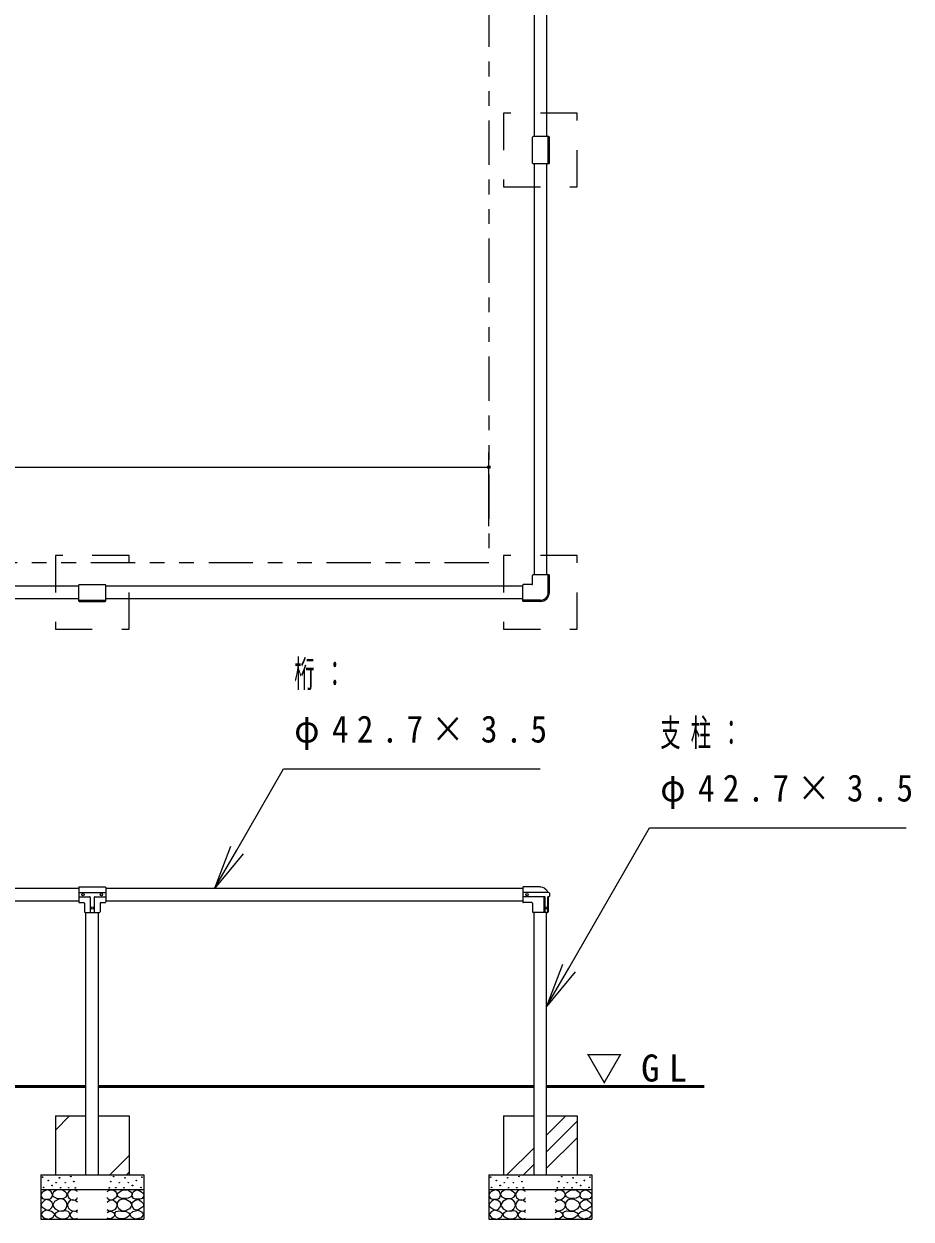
# Model space of a CAD drawing. Units: millimetres at full size, sheet at 1:50; details may follow other scales. Extents: x -20075 to 825, y -773 to 14073.
# Drawn here: x -11677 to -8667, y 1850 to 5903 of the extents above; entities that cross this region are included whole.
import ezdxf

# ---------------------------------------------------------------- set-up
doc = ezdxf.new("R2010")
doc.units = ezdxf.units.MM
doc.header["$LTSCALE"] = 50
doc.linetypes.add('USER1', pattern=[4.5, 2.5, -2])
doc.linetypes.add('USER3', pattern=[8, 3, -1, 1, -1, 1, -1])
doc.layers.add('線', color=2, linetype='Continuous', lineweight=25)
doc.layers.add('補助', color=2, linetype='Continuous', lineweight=13)
doc.styles.add('ＭＳ ゴシック', font='')
doc.styles.get('ＭＳ ゴシック').set_extended_font_data('MS Gothic')

# ---------------------------------------------------------------- blocks, each defined once
blk = doc.blocks.new('dimension_origin')
at = {"color": 0, "linetype": 'Continuous', "lineweight": -2}
blk.add_circle((0, 0), 1.25, dxfattribs=at)

msp = doc.modelspace()

# ---------------------------------------------------------------- linework, layer by layer
at = {"layer": '線', "color": 7}
for p, q in [((-9946.35, 6915), (-9946.35, 5521)), ((-9903.65, 6915), (-9903.65, 5521)), ((-9951.5, 5431), (-9951.5, 5519)), ((-9896.5, 5521), (-9949.5, 5521)), ((-9898.5, 5431), (-9898.5, 5519)), ((-9896.5, 5429), (-9949.5, 5429)), ((-9946.35, 5429), (-9946.35, 4035)), ((-9903.65, 5429), (-9903.65, 4035)), ((-9951.5, 4003.5), (-9951.5, 4033)), ((-9896.5, 4035), (-9949.5, 4035)), ((-11491, 3996.35), (-12885, 3996.35)), ((-11491, 3946.5), (-11491, 3999.5)), ((-11489, 4001.5), (-11401, 4001.5)), ((-11399, 3946.5), (-11399, 3999.5)), ((-9985, 3996.35), (-11399, 3996.35)), ((-9985, 3946.5), (-9985, 3999.5)), ((-9953.5, 4001.5), (-9983, 4001.5)), ((-11491, 3953.65), (-12885, 3953.65)), ((-11489, 3948.5), (-11401, 3948.5)), ((-9985, 3953.65), (-11399, 3953.65)), ((-11491, 2971.35), (-12885, 2971.35)), ((-11491, 2974.5), (-11491, 2925.5)), ((-11489, 2976.5), (-11401, 2976.5)), ((-11399, 2974.5), (-11399, 2925.5)), ((-9985, 2971.35), (-11399, 2971.35)), ((-9985, 2974.5), (-9985, 2925.5)), ((-9925, 2976.5), (-9983, 2976.5)), ((-11491, 2928.65), (-12885, 2928.65)), ((-11489, 2923.5), (-11473.5, 2923.5)), ((-11471.5, 2921.5), (-11471.5, 2892)), ((-11418.5, 2921.5), (-11418.5, 2892)), ((-11416.5, 2923.5), (-11401, 2923.5)), ((-9985, 2928.65), (-11399, 2928.65)), ((-9953.5, 2923.5), (-9983, 2923.5)), ((-9951.5, 2921.5), (-9951.5, 2892)), ((-9898.5, 2943), (-9898.5, 2892)), ((-9894.5, 2955), (-9894.5, 2945)), ((-11469.5, 2890), (-11420.5, 2890)), ((-11466.35, 2000), (-11466.35, 2890)), ((-11423.65, 2000), (-11423.65, 2890)), ((-9900.5, 2890), (-9949.5, 2890)), ((-9946.35, 2000), (-9946.35, 2890)), ((-9903.65, 2000), (-9903.65, 2890)), ((-11570, 2200), (-11466.35, 2200)), ((-11570, 2200), (-11570, 2000)), ((-11423.65, 2200), (-11320, 2200)), ((-11320, 2200), (-11320, 2000)), ((-10050, 2200), (-9946.35, 2200)), ((-10050, 2200), (-10050, 2000)), ((-9903.65, 2200), (-9800, 2200)), ((-9800, 2200), (-9800, 2000)), ((-11620, 2000), (-11270, 2000)), ((-11620, 2000), (-11620, 1850)), ((-11466.35, 2000), (-11423.65, 2000)), ((-11270, 2000), (-11270, 1850)), ((-10100, 2000), (-9750, 2000)), ((-10100, 2000), (-10100, 1850)), ((-9946.35, 2000), (-9903.65, 2000)), ((-9750, 2000), (-9750, 1850)), ((-11620, 1950), (-11270, 1950)), ((-10100, 1950), (-9750, 1950)), ((-11620, 1850), (-11270, 1850)), ((-10100, 1850), (-9750, 1850))]:
    msp.add_line(p, q, dxfattribs=at)
at = {"layer": '線'}
for p, q in [((-9894.5, 5431), (-9894.5, 5519)), ((-9898.5, 3975), (-9898.5, 4035)), ((-9894.5, 3975), (-9894.5, 4033)), ((-11489, 3944.5), (-11401, 3944.5)), ((-9925, 3948.5), (-9985, 3948.5)), ((-9925, 3944.5), (-9983, 3944.5)), ((-11491, 2957), (-11399, 2957)), ((-11491, 2943), (-11454, 2943)), ((-11452, 2941), (-11452, 2890)), ((-11438, 2941), (-11438, 2890)), ((-11436, 2943), (-11399, 2943)), ((-9896.5, 2957), (-9985, 2957)), ((-9908.96, 2943), (-9985, 2943)), ((-9911.88, 2890), (-9911.88, 2943)), ((-9908.96, 2892), (-9908.96, 2943)), ((-9899.63, 2892), (-9899.63, 2943)), ((-9896.5, 2943), (-9899.63, 2943))]:
    msp.add_line(p, q, dxfattribs=at)
at = {"layer": '線', "color": 7, "lineweight": 50}
for p, q in [((-12923.65, 2300), (-11466.35, 2300)), ((-11423.65, 2300), (-9946.35, 2300)), ((-9903.65, 2300), (-9369.75, 2300))]:
    msp.add_line(p, q, dxfattribs=at)
at = {"layer": '線', "color": 7, "lineweight": 13}
for p, q in [((-11570, 2152.05), (-11522.05, 2200)), ((-9903.65, 2134.6), (-9838.25, 2200)), ((-9903.65, 2078.48), (-9800, 2182.13)), ((-9903.65, 2022.35), (-9800, 2126)), ((-10038.25, 2000), (-9946.35, 2091.9)), ((-11385.29, 2000), (-11320, 2065.29)), ((-9982.13, 2000), (-9946.35, 2035.78)), ((-11329.17, 2000), (-11320, 2009.17))]:
    msp.add_line(p, q, dxfattribs=at)
at = {"layer": '線', "linetype": 'USER3', "lineweight": 13}
msp.add_lwpolyline([(-17749.97, 11975), (-10100.02, 11975), (-10100.02, 4075), (-17749.97, 4075)], close=True, dxfattribs=at)
at = {"layer": '線', "color": 4, "linetype": 'USER1', "lineweight": 13}
for points in [[(-10050, 5350), (-9800, 5350), (-9800, 5600), (-10050, 5600)], [(-11570, 3850), (-11320, 3850), (-11320, 4100), (-11570, 4100)], [(-10050, 3850), (-9800, 3850), (-9800, 4100), (-10050, 4100)]]:
    msp.add_lwpolyline(points, close=True, dxfattribs=at)
at = {"layer": '線', "color": 7}
msp.add_lwpolyline([(-9925, 2976.5), (-9918.21, 2975.62), (-9911.88, 2973.02), (-9904.07, 2966.25), (-9899.44, 2957)], dxfattribs=at)
at = {"layer": '線', "lineweight": 13}
for points in [[(-11597.55, 1949.4), (-11604.01, 1946.86), (-11610.23, 1943.38), (-11616.08, 1939.34), (-11619.73, 1933.88), (-11618.72, 1926.29), (-11613.71, 1919.94), (-11606.85, 1917.35), (-11599.14, 1917.08), (-11591.52, 1917.69), (-11585.19, 1920.25), (-11581.44, 1925.54), (-11580.12, 1931.98), (-11580.97, 1937.18), (-11583.93, 1942.11), (-11590.09, 1946.94)], [(-11558.13, 1949.49), (-11563.03, 1948.88), (-11568.67, 1946.79), (-11576.64, 1941), (-11580.29, 1934.09), (-11579.42, 1930.12), (-11575.7, 1925.71), (-11566.21, 1920.93), (-11556.24, 1919.49), (-11548.88, 1919.32), (-11541.37, 1920.84), (-11533.77, 1925.46), (-11530.02, 1931.65), (-11530.99, 1936.31), (-11535.69, 1941.65), (-11546.36, 1947.86)], [(-11331.87, 1949.49), (-11326.97, 1948.88), (-11321.33, 1946.79), (-11313.36, 1941), (-11309.71, 1934.09), (-11310.58, 1930.12), (-11314.3, 1925.71), (-11323.79, 1920.93), (-11333.76, 1919.49), (-11341.12, 1919.32), (-11348.63, 1920.84), (-11356.23, 1925.46), (-11359.98, 1931.65), (-11359.01, 1936.31), (-11354.31, 1941.65), (-11343.64, 1947.86)], [(-11292.45, 1949.4), (-11285.99, 1946.86), (-11279.77, 1943.38), (-11273.92, 1939.34), (-11270.27, 1933.88), (-11271.28, 1926.29), (-11276.29, 1919.94), (-11283.15, 1917.35), (-11290.86, 1917.08), (-11298.48, 1917.69), (-11304.81, 1920.25), (-11308.56, 1925.54), (-11309.88, 1931.98), (-11309.03, 1937.18), (-11306.07, 1942.11), (-11299.91, 1946.94)], [(-10077.55, 1949.4), (-10084.01, 1946.86), (-10090.23, 1943.38), (-10096.08, 1939.34), (-10099.73, 1933.88), (-10098.72, 1926.29), (-10093.71, 1919.94), (-10086.85, 1917.35), (-10079.14, 1917.08), (-10071.52, 1917.69), (-10065.19, 1920.25), (-10061.44, 1925.54), (-10060.12, 1931.98), (-10060.97, 1937.18), (-10063.93, 1942.11), (-10070.09, 1946.94)], [(-10038.13, 1949.49), (-10043.03, 1948.88), (-10048.67, 1946.79), (-10056.64, 1941), (-10060.29, 1934.09), (-10059.42, 1930.12), (-10055.7, 1925.71), (-10046.21, 1920.93), (-10036.24, 1919.49), (-10028.88, 1919.32), (-10021.37, 1920.84), (-10013.77, 1925.46), (-10010.02, 1931.65), (-10010.99, 1936.31), (-10015.69, 1941.65), (-10026.36, 1947.86)], [(-9811.87, 1949.49), (-9806.97, 1948.88), (-9801.33, 1946.79), (-9793.36, 1941), (-9789.71, 1934.09), (-9790.58, 1930.12), (-9794.3, 1925.71), (-9803.79, 1920.93), (-9813.76, 1919.49), (-9821.12, 1919.32), (-9828.63, 1920.84), (-9836.23, 1925.46), (-9839.98, 1931.65), (-9839.01, 1936.31), (-9834.31, 1941.65), (-9823.64, 1947.86)], [(-9772.45, 1949.4), (-9765.99, 1946.86), (-9759.77, 1943.38), (-9753.92, 1939.34), (-9750.27, 1933.88), (-9751.28, 1926.29), (-9756.29, 1919.94), (-9763.15, 1917.35), (-9770.86, 1917.08), (-9778.48, 1917.69), (-9784.81, 1920.25), (-9788.56, 1925.54), (-9789.88, 1931.98), (-9789.03, 1937.18), (-9786.07, 1942.11), (-9779.91, 1946.94)], [(-11600.09, 1916.45), (-11605.41, 1913.66), (-11610.86, 1909.48), (-11617.31, 1902.66), (-11619.73, 1895.85), (-11616.1, 1891.03), (-11609.59, 1886.67), (-11602.95, 1882.38), (-11596.28, 1880.33), (-11588.64, 1882.78), (-11582.34, 1889.2), (-11579.24, 1897.48), (-11580.76, 1905.99), (-11588.92, 1913.24)], [(-11570.83, 1885.16), (-11558.24, 1878.31), (-11544.88, 1877.32), (-11534.6, 1884.78), (-11529.75, 1896.52), (-11532.03, 1907.29), (-11538.94, 1915.44), (-11547.76, 1918.87), (-11558.94, 1917.6), (-11572.69, 1909.54), (-11578.67, 1898.68), (-11576.03, 1891.48)], [(-11319.17, 1885.16), (-11331.76, 1878.31), (-11345.12, 1877.32), (-11355.4, 1884.78), (-11360.25, 1896.52), (-11357.97, 1907.29), (-11351.06, 1915.44), (-11342.24, 1918.87), (-11331.06, 1917.6), (-11317.31, 1909.54), (-11311.33, 1898.68), (-11313.97, 1891.48)], [(-11289.91, 1916.45), (-11284.58, 1913.66), (-11279.14, 1909.48), (-11272.69, 1902.66), (-11270.27, 1895.85), (-11273.9, 1891.03), (-11280.41, 1886.67), (-11287.05, 1882.38), (-11293.72, 1880.33), (-11301.36, 1882.78), (-11307.66, 1889.2), (-11310.76, 1897.48), (-11309.24, 1905.99), (-11301.08, 1913.24)], [(-10080.09, 1916.45), (-10085.42, 1913.66), (-10090.86, 1909.48), (-10097.31, 1902.66), (-10099.73, 1895.85), (-10096.1, 1891.03), (-10089.59, 1886.67), (-10082.95, 1882.38), (-10076.28, 1880.33), (-10068.64, 1882.78), (-10062.34, 1889.2), (-10059.24, 1897.48), (-10060.76, 1905.99), (-10068.92, 1913.24)], [(-10050.83, 1885.16), (-10038.24, 1878.31), (-10024.88, 1877.32), (-10014.6, 1884.78), (-10009.75, 1896.52), (-10012.03, 1907.29), (-10018.94, 1915.44), (-10027.76, 1918.87), (-10038.94, 1917.6), (-10052.69, 1909.54), (-10058.67, 1898.68), (-10056.03, 1891.48)], [(-9799.17, 1885.16), (-9811.76, 1878.31), (-9825.12, 1877.32), (-9835.4, 1884.78), (-9840.25, 1896.52), (-9837.97, 1907.29), (-9831.06, 1915.44), (-9822.24, 1918.87), (-9811.06, 1917.6), (-9797.31, 1909.54), (-9791.33, 1898.68), (-9793.97, 1891.48)], [(-9769.91, 1916.45), (-9764.58, 1913.66), (-9759.14, 1909.48), (-9752.69, 1902.66), (-9750.27, 1895.85), (-9753.9, 1891.03), (-9760.41, 1886.67), (-9767.05, 1882.38), (-9773.72, 1880.33), (-9781.36, 1882.78), (-9787.66, 1889.2), (-9790.76, 1897.48), (-9789.24, 1905.99), (-9781.08, 1913.24)], [(-11600.91, 1880.52), (-11612.22, 1874.5), (-11619.04, 1865.68), (-11610.55, 1854.41), (-11592.11, 1850.3), (-11577.76, 1856.41), (-11572.34, 1866.78), (-11583.12, 1875.89)], [(-11543.8, 1876.37), (-11551.34, 1877), (-11559.48, 1875.56), (-11568.41, 1871.5), (-11572.72, 1866.1), (-11570.04, 1861.42), (-11564.07, 1856.91), (-11557.6, 1853.07), (-11550.29, 1850.69), (-11538.44, 1850.93), (-11528.12, 1855.02), (-11523.42, 1859.83), (-11521.37, 1865.56), (-11522.43, 1870.71), (-11526.5, 1875.29), (-11534.9, 1877.83)], [(-11346.2, 1876.37), (-11338.66, 1877), (-11330.52, 1875.56), (-11321.59, 1871.5), (-11317.28, 1866.1), (-11319.96, 1861.42), (-11325.93, 1856.91), (-11332.4, 1853.07), (-11339.71, 1850.69), (-11351.56, 1850.93), (-11361.88, 1855.02), (-11366.58, 1859.83), (-11368.63, 1865.56), (-11367.57, 1870.71), (-11363.5, 1875.29), (-11355.1, 1877.83)], [(-11289.09, 1880.52), (-11277.78, 1874.5), (-11270.96, 1865.68), (-11279.45, 1854.41), (-11297.89, 1850.3), (-11312.24, 1856.41), (-11317.66, 1866.78), (-11306.88, 1875.89)], [(-10080.91, 1880.52), (-10092.22, 1874.5), (-10099.04, 1865.68), (-10090.55, 1854.41), (-10072.11, 1850.3), (-10057.76, 1856.41), (-10052.34, 1866.78), (-10063.12, 1875.89)], [(-10023.8, 1876.37), (-10031.34, 1877), (-10039.48, 1875.56), (-10048.41, 1871.5), (-10052.72, 1866.1), (-10050.04, 1861.42), (-10044.07, 1856.91), (-10037.6, 1853.07), (-10030.29, 1850.69), (-10018.44, 1850.93), (-10008.12, 1855.02), (-10003.42, 1859.83), (-10001.37, 1865.56), (-10002.43, 1870.71), (-10006.5, 1875.29), (-10014.9, 1877.83)], [(-9826.2, 1876.37), (-9818.66, 1877), (-9810.52, 1875.56), (-9801.59, 1871.5), (-9797.28, 1866.1), (-9799.96, 1861.42), (-9805.93, 1856.91), (-9812.4, 1853.07), (-9819.71, 1850.69), (-9831.56, 1850.93), (-9841.88, 1855.02), (-9846.58, 1859.83), (-9848.63, 1865.56), (-9847.57, 1870.71), (-9843.5, 1875.29), (-9835.1, 1877.83)], [(-9769.09, 1880.52), (-9757.78, 1874.5), (-9750.96, 1865.68), (-9759.45, 1854.41), (-9777.89, 1850.3), (-9792.24, 1856.41), (-9797.66, 1866.78), (-9786.88, 1875.89)]]:
    msp.add_lwpolyline(points, close=True, dxfattribs=at)
for points in [[(-11495, 1943.3), (-11503.43, 1948.15), (-11512.11, 1949.64), (-11517.73, 1947.95), (-11522.88, 1944.25), (-11527.35, 1938.94), (-11529.22, 1932.21), (-11525.55, 1923.44), (-11517.5, 1917), (-11509.2, 1914.62), (-11501.97, 1915.73), (-11497.92, 1919.11), (-11495, 1923.65)], [(-11395, 1943.3), (-11386.57, 1948.15), (-11377.89, 1949.64), (-11372.27, 1947.95), (-11367.12, 1944.25), (-11362.65, 1938.94), (-11360.78, 1932.21), (-11364.45, 1923.44), (-11372.5, 1917), (-11380.8, 1914.62), (-11388.03, 1915.73), (-11392.08, 1919.11), (-11395, 1923.65)], [(-9975, 1943.3), (-9983.43, 1948.15), (-9992.11, 1949.64), (-9997.73, 1947.95), (-10002.88, 1944.25), (-10007.35, 1938.94), (-10009.22, 1932.21), (-10005.55, 1923.44), (-9997.5, 1917), (-9989.2, 1914.62), (-9981.97, 1915.73), (-9977.92, 1919.11), (-9975, 1923.65)], [(-9875, 1943.3), (-9866.57, 1948.15), (-9857.89, 1949.64), (-9852.27, 1947.95), (-9847.12, 1944.25), (-9842.65, 1938.94), (-9840.78, 1932.21), (-9844.45, 1923.44), (-9852.5, 1917), (-9860.8, 1914.62), (-9868.03, 1915.73), (-9872.08, 1919.11), (-9875, 1923.65)], [(-11495.32, 1907.18), (-11502.46, 1912.64), (-11510.53, 1915.1), (-11517.23, 1913.87), (-11523.2, 1910.03), (-11527.59, 1904.25), (-11529.22, 1897.04), (-11526.56, 1888.43), (-11520.35, 1881.51), (-11512.71, 1877.64), (-11505.14, 1876.76), (-11499.99, 1878.2), (-11495.32, 1880.88)], [(-11394.68, 1907.18), (-11387.54, 1912.64), (-11379.47, 1915.1), (-11372.77, 1913.87), (-11366.8, 1910.03), (-11362.41, 1904.25), (-11360.78, 1897.04), (-11363.44, 1888.43), (-11369.65, 1881.51), (-11377.29, 1877.64), (-11384.86, 1876.76), (-11390.01, 1878.2), (-11394.68, 1880.88)], [(-9975.32, 1907.18), (-9982.46, 1912.64), (-9990.53, 1915.1), (-9997.23, 1913.87), (-10003.2, 1910.03), (-10007.59, 1904.25), (-10009.22, 1897.04), (-10006.56, 1888.43), (-10000.35, 1881.51), (-9992.71, 1877.64), (-9985.14, 1876.76), (-9979.99, 1878.2), (-9975.32, 1880.88)], [(-9874.68, 1907.18), (-9867.54, 1912.64), (-9859.47, 1915.1), (-9852.77, 1913.87), (-9846.8, 1910.03), (-9842.41, 1904.25), (-9840.78, 1897.04), (-9843.44, 1888.43), (-9849.65, 1881.51), (-9857.29, 1877.64), (-9864.86, 1876.76), (-9870.01, 1878.2), (-9874.68, 1880.88)], [(-11495, 1872.64), (-11501.02, 1875.96), (-11508.31, 1876.76), (-11517.02, 1872.43), (-11521.3, 1865.67), (-11520.69, 1862), (-11517.81, 1857.75), (-11510.65, 1852.28), (-11503.24, 1850.46), (-11498.94, 1851.51), (-11495, 1853.63)], [(-11395, 1872.64), (-11388.98, 1875.96), (-11381.69, 1876.76), (-11372.98, 1872.43), (-11368.7, 1865.67), (-11369.31, 1862), (-11372.19, 1857.75), (-11379.35, 1852.28), (-11386.76, 1850.46), (-11391.06, 1851.51), (-11395, 1853.63)], [(-9975, 1872.64), (-9981.02, 1875.96), (-9988.31, 1876.76), (-9997.02, 1872.43), (-10001.3, 1865.67), (-10000.69, 1862), (-9997.81, 1857.75), (-9990.65, 1852.28), (-9983.24, 1850.46), (-9978.94, 1851.51), (-9975, 1853.63)], [(-9875, 1872.64), (-9868.98, 1875.96), (-9861.69, 1876.76), (-9852.98, 1872.43), (-9848.7, 1865.67), (-9849.31, 1862), (-9852.19, 1857.75), (-9859.35, 1852.28), (-9866.76, 1850.46), (-9871.06, 1851.51), (-9875, 1853.63)]]:
    msp.add_lwpolyline(points, dxfattribs=at)
at = {"layer": '線'}
for centre in [(-11476, 2950), (-11414, 2950), (-9970, 2950), (-11445, 2905)]:
    msp.add_circle(centre, 4, dxfattribs=at)
at = {"layer": '線', "lineweight": 13}
for centre in [(-11613.39, 1992.18), (-11556.04, 1989.96), (-11517.58, 1994.09), (-11372.42, 1994.09), (-11333.96, 1989.96), (-11276.61, 1992.18), (-10093.39, 1992.18), (-10036.04, 1989.96), (-9997.58, 1994.09), (-9852.42, 1994.09), (-9813.96, 1989.96), (-9756.61, 1992.18), (-11610.23, 1957.32), (-11594.38, 1980.77), (-11581.39, 1963.98), (-11567.45, 1973.48), (-11552.56, 1956.37), (-11536.5, 1973.55), (-11524.88, 1956.52), (-11507.58, 1977.06), (-11502.72, 1955.98), (-11387.28, 1955.98), (-11382.42, 1977.06), (-11365.12, 1956.52), (-11353.5, 1973.55), (-11337.44, 1956.37), (-11322.55, 1973.48), (-11308.61, 1963.98), (-11295.62, 1980.77), (-11279.77, 1957.32), (-10090.23, 1957.32), (-10074.38, 1980.77), (-10061.39, 1963.98), (-10047.45, 1973.48), (-10032.56, 1956.37), (-10016.5, 1973.55), (-10004.88, 1956.52), (-9987.58, 1977.06), (-9982.72, 1955.98), (-9867.28, 1955.98), (-9862.42, 1977.06), (-9845.12, 1956.52), (-9833.5, 1973.55), (-9817.44, 1956.37), (-9802.55, 1973.48), (-9788.61, 1963.98), (-9775.62, 1980.77), (-9759.77, 1957.32)]:
    msp.add_circle(centre, 1, dxfattribs=at)
at = {"layer": '線', "color": 7}
for centre, start, end in [((-9949.5, 5519), 90, 180), ((-9900.5, 5519), 0, 90), ((-9949.5, 5431), 180, 270), ((-9900.5, 5431), 270, 0), ((-9949.5, 4033), 90, 180), ((-9896.5, 4033), 0, 90), ((-11489, 3999.5), 90, 180), ((-11401, 3999.5), 0, 90), ((-9983, 3999.5), 90, 180), ((-9953.5, 4003.5), 270, 0), ((-11489, 3950.5), 180, 270), ((-11401, 3950.5), 270, 0), ((-9983, 3946.5), 180, 270), ((-11489, 2974.5), 90, 180), ((-11401, 2974.5), 0, 90), ((-9983, 2974.5), 90, 180), ((-11489, 2925.5), 180, 270), ((-11473.5, 2921.5), 0, 90), ((-11416.5, 2921.5), 90, 180), ((-11401, 2925.5), 270, 0), ((-9983, 2925.5), 180, 270), ((-9953.5, 2921.5), 0, 90), ((-9896.5, 2955), 0, 90), ((-9896.5, 2945), 270, 0), ((-11469.5, 2892), 180, 270), ((-11420.5, 2892), 270, 0), ((-9949.5, 2892), 180, 270), ((-9900.5, 2892), 270, 0)]:
    msp.add_arc(centre, 2, start, end, dxfattribs=at)
at = {"layer": '線'}
for centre, radius, start, end in [((-9896.5, 5519), 2, 0, 90), ((-9896.5, 5431), 2, 270, 0), ((-9925, 3975), 26.5, 270, 0), ((-9925, 3975), 30.5, 270, 0), ((-11489, 3946.5), 2, 180, 270), ((-11401, 3946.5), 2, 270, 0), ((-11454, 2941), 2, 0, 90), ((-11436, 2941), 2, 90, 180), ((-9906.96, 2892), 2, 180, 270), ((-9901.63, 2892), 2, 270, 0)]:
    msp.add_arc(centre, radius, start, end, dxfattribs=at)
msp.add_ellipse((-9903.62, 2905), major_axis=(0, -4), ratio=0.706341, dxfattribs=at)
at = {"layer": '補助'}
for p, q in [((-10100.02, 4200), (-10100.02, 4450)), ((-17749.97, 4400), (-10100.02, 4400)), ((-10954.86, 3101.25), (-10795.95, 3376.5)), ((-10795.95, 3376.5), (-10745.95, 3376.5)), ((-10745.95, 3376.5), (-9926.17, 3376.5)), ((-9828.65, 2701.25), (-9554.27, 3176.5)), ((-9554.27, 3176.5), (-9504.27, 3176.5)), ((-9504.27, 3176.5), (-8684.49, 3176.5)), ((-10976.51, 3113.75), (-11029.86, 2971.35)), ((-11029.86, 2971.35), (-10954.86, 3101.25)), ((-10933.21, 3088.75), (-11029.86, 2971.35)), ((-9850.3, 2713.75), (-9903.65, 2571.35)), ((-9903.65, 2571.35), (-9828.65, 2701.25)), ((-9807, 2688.75), (-9903.65, 2571.35))]:
    msp.add_line(p, q, dxfattribs=at)

# ---------------------------------------------------------------- block references
at = {"layer": '補助', "xscale": 3.33, "yscale": 3.33, "rotation": 180}
msp.add_blockref('dimension_origin', (-10100.02, 4400), dxfattribs=at)

# ---------------------------------------------------------------- texts
at = {"layer": '補助', "char_height": 91.64, "style": 'ＭＳ ゴシック'}
for s, insert, attachment_point in [('\\T1.5;\\W0.55;桁：', (-10759.7, 3745.25), 1), ('\\T1.5;\\W0.9;φ42.7×3.5', (-10759.7, 3557.75), 1), ('\\T1.5;\\W0.55;支柱：', (-9518.02, 3545.25), 1), ('\\T1.5;\\W0.9;φ42.7×3.5', (-9518.02, 3357.75), 1), ('\\T1.5;▽GL', (-9770.83, 2308.33), 7)]:
    msp.add_mtext(s, dxfattribs=dict(at, insert=insert, attachment_point=attachment_point))

doc.saveas('drawing.dxf')
